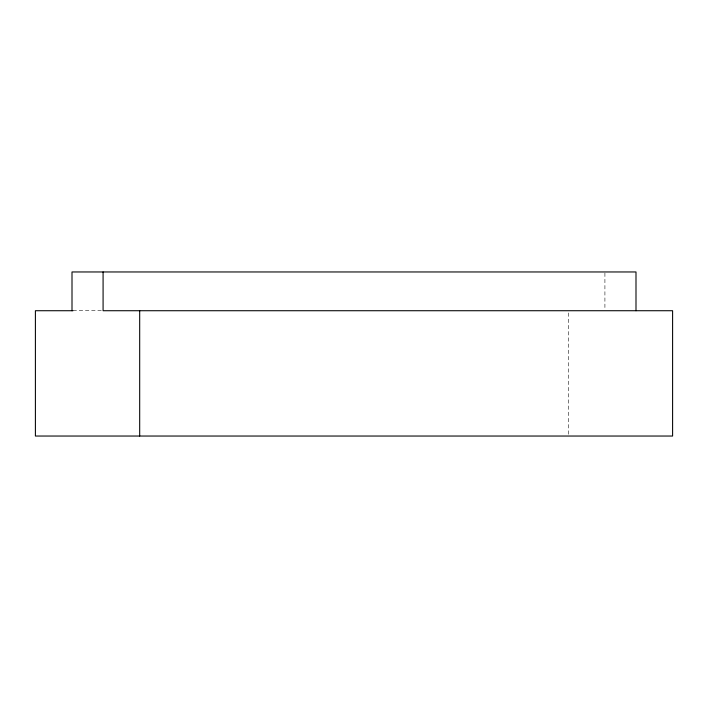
<?xml version="1.0" encoding="UTF-8"?>
<svg xmlns="http://www.w3.org/2000/svg" width="708" height="708" viewBox="0 0 708 708"><rect width="100%" height="100%" fill="white"/><g stroke="black" fill="none" stroke-linecap="round" stroke-linejoin="round"><path stroke-width="0.53" stroke-dasharray="3.54 2.66" d="M72.995 310.724L101.855 310.724M604.915 273.04L604.915 309.644M568.312 312.918L568.312 434.942"/><path stroke-width="1.06" d="M72.995 310.724L35.4 310.724L35.4 436.039L672.6 436.039L672.6 310.724L103.085 310.724L103.085 271.961M635.996 310.724L635.996 271.961L72.004 271.961L72.004 310.724M139.688 310.724L139.688 436.039"/></g></svg>
